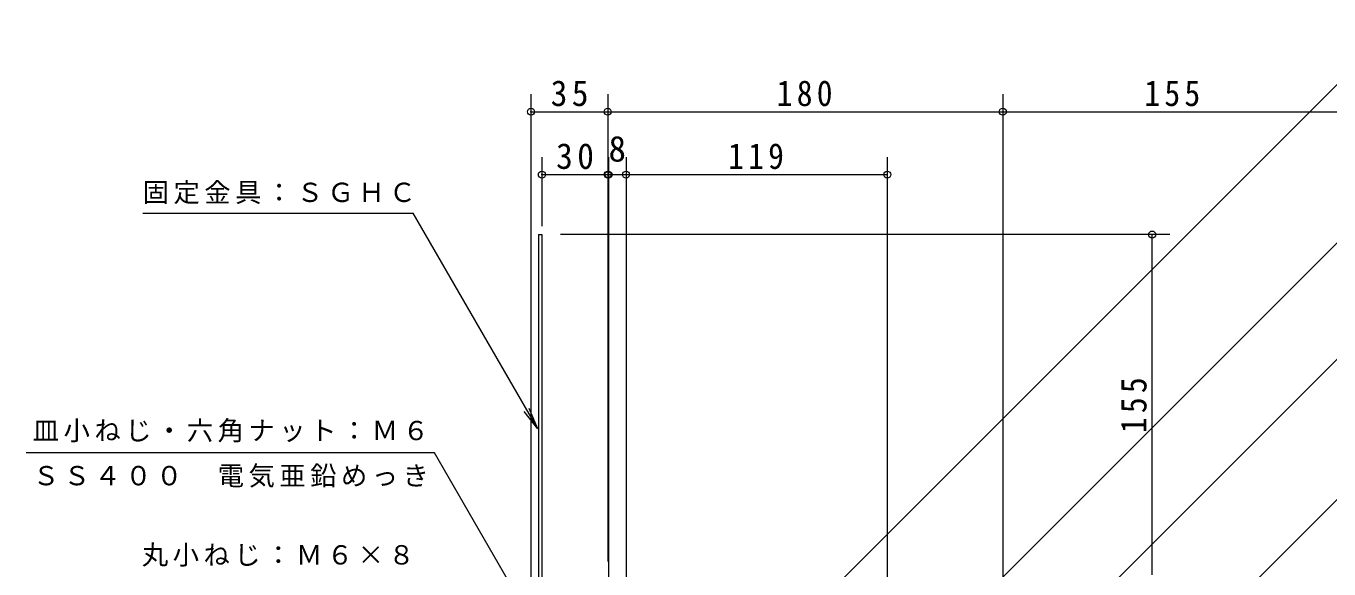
# Model space of a CAD drawing. Units: millimetres at full size, sheet at 1:4. Extents: x -435 to 456, y -549 to 474.
# Drawn here: x -435 to 158, y -142 to 105 of the extents above; entities that cross this region are included whole.
import ezdxf
from ezdxf.enums import TextEntityAlignment as Align

# ---------------------------------------------------------------- set-up
doc = ezdxf.new("R2010")
doc.units = ezdxf.units.MM
doc.header["$LTSCALE"] = 4
doc.header["$PDMODE"] = 32
doc.header["$PDSIZE"] = 3.2
for name, color, linetype, lineweight in [('0-4_その他', 7, 'Continuous', 9), ('0-5_寸法', 7, 'Continuous', 9), ('0-8', 2, 'Continuous', 9)]:
    doc.layers.add(name, color=color, linetype=linetype, lineweight=lineweight)
doc.styles.add('ＭＳ ゴシック', font='')
doc.styles.get('ＭＳ ゴシック').set_extended_font_data('MS Gothic')

msp = doc.modelspace()

# ---------------------------------------------------------------- linework, layer by layer
at = {"layer": '0-4_その他'}
for p, q in [((-205.15, 73.81), (-205.15, -236.633)), ((-170.18, 73.81), (-170.18, -139.134)), ((9.82, 73.81), (9.82, -313.89)), ((-205.15, 65.81), (-170.18, 65.81)), ((-170.18, 65.81), (9.82, 65.81)), ((9.82, 65.81), (164.82, 65.81)), ((-200.18, 45.165), (-200.18, 13.679)), ((-169.829, 45.165), (-169.829, -189.416)), ((-161.829, 45.165), (-161.829, -188.133)), ((-42.83, 45.165), (-42.83, -307.133)), ((-200.18, 37.165), (-170.18, 37.165)), ((-169.829, 37.165), (-161.829, 37.165)), ((-161.829, 37.165), (-42.83, 37.165)), ((85.863, 9.866), (-191.767, 9.866)), ((77.863, -145.134), (77.863, 9.866))]:
    msp.add_line(p, q, dxfattribs=at)
for p in [(-205.15, 65.81), (-170.18, 65.81), (9.82, 65.81), (-200.18, 37.165), (-170.18, 37.165), (-169.829, 37.165), (-161.829, 37.165), (-42.83, 37.165), (77.863, 9.866)]:
    msp.add_point(p, dxfattribs=at)
at = {"layer": '0-5_寸法'}
for p, q in [((-152.173, -236.085), (188.752, 104.84)), ((-126.567, -282.628), (188.752, 32.691)), ((-381.961, 19.667), (-258.892, 19.667)), ((-202.095, -78.709), (-258.892, 19.667)), ((-86.034, -295.06), (188.752, -20.273)), ((-202.095, -78.709), (-208.183, -70.776)), ((-202.095, -78.709), (-205.922, -69.47)), ((-43.83, -316.782), (188.752, -84.2)), ((-249.072, -89.55), (-435.192, -89.55)), ((-201.261, -172.362), (-249.072, -89.55))]:
    msp.add_line(p, q, dxfattribs=at)
at = {"layer": '0-8'}
for p, q in [((-201.78, 9.866), (-200.18, 9.866)), ((-201.78, 9.866), (-201.78, -244.564)), ((-200.18, 9.866), (-200.18, -244.532))]:
    msp.add_line(p, q, dxfattribs=at)

# ---------------------------------------------------------------- texts
at = {"layer": '0-4_その他', "color": 2, "style": 'ＭＳ ゴシック'}
msp.add_text('8', height=11.73, dxfattribs=at).set_placement((-169.829, 39.565), align=Align.BOTTOM_LEFT)
at = {"layer": '0-4_その他', "color": 2, "char_height": 11.73, "attachment_point": 7, "style": 'ＭＳ ゴシック'}
for s, insert in [('\\T1.27;\\W0.95;35', (-196.165, 68.21)), ('\\T1.27;\\W0.9;180', (-93.18, 68.21)), ('\\T1.27;\\W0.9;155', (74.32, 68.21)), ('\\T1.27;\\W0.95;30', (-193.68, 39.565)), ('\\T1.27;\\W0.9;119', (-115.329, 39.565))]:
    msp.add_mtext(s, dxfattribs=dict(at, insert=insert))
at = {"layer": '0-4_その他', "color": 2, "insert": (75.463, -80.634), "char_height": 11.73, "attachment_point": 7, "rotation": 90, "style": 'ＭＳ ゴシック'}
msp.add_mtext('\\T1.27;\\W0.9;155', dxfattribs=at)
at = {"layer": '0-5_寸法', "char_height": 8.798, "attachment_point": 7, "style": 'ＭＳ ゴシック'}
for s, insert in [('\\T1.17;固定金具：ＳＧＨＣ', (-382.076, 23.661)), ('\\T1.17;皿小ねじ・六角ナット：Ｍ６', (-432.132, -84.845)), ('\\T1.17;ＳＳ４００\u3000電気亜鉛めっき', (-432.132, -105.448)), ('\\T1.17;丸小ねじ：Ｍ６×８', (-382.421, -141.458))]:
    msp.add_mtext(s, dxfattribs=dict(at, insert=insert))

doc.saveas('drawing.dxf')
